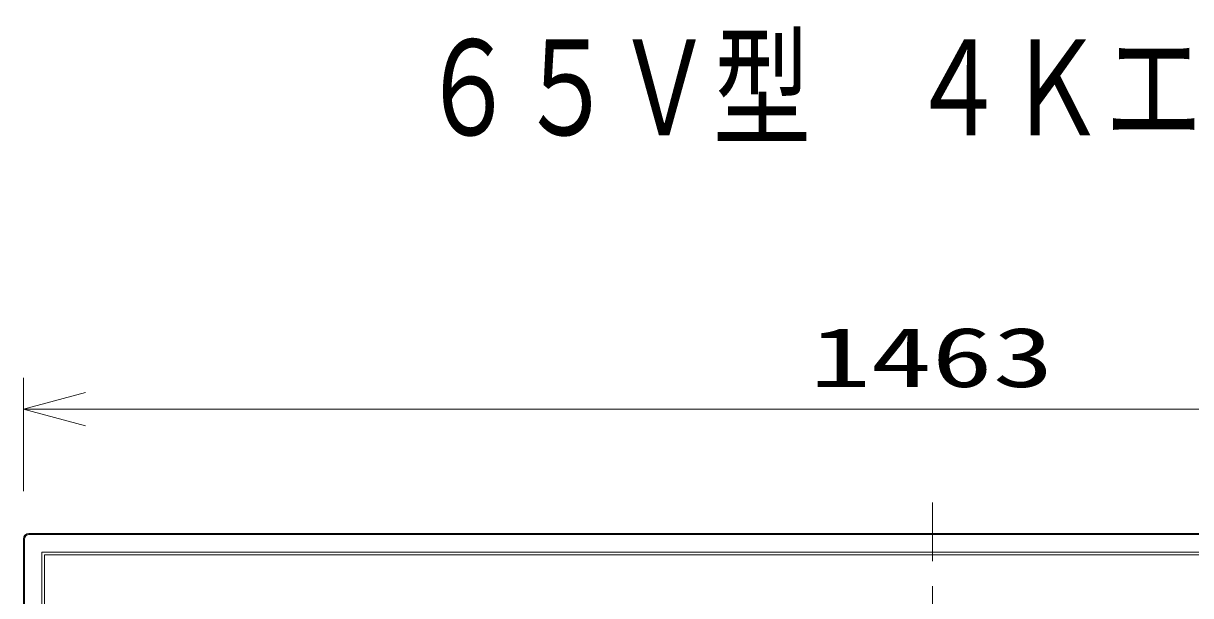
# Model space of a CAD drawing. Units: millimetres on the paper. Extents: x -63 to 65, y -59 to 59.
# Drawn here: x -51.52 to -4.59, y 36.42 to 59.42 of the extents above; entities that cross this region are included whole.
import ezdxf
from ezdxf.enums import TextEntityAlignment as Align

# ---------------------------------------------------------------- set-up
doc = ezdxf.new("R2010")
doc.units = ezdxf.units.MM
doc.linetypes.add('LONG_CHAIN', pattern=[21, 18, -1, 1, -1])
doc.layers.add('0-0_MOJI1', color=7, linetype='Continuous')
for name, color, linetype, lineweight in [('0-3_GAIKEI', 4, 'Continuous', 9), ('0-4_SUNPOU', 7, 'Continuous', 9), ('0-5_0', 7, 'Continuous', 9)]:
    doc.layers.add(name, color=color, linetype=linetype, lineweight=lineweight)
doc.styles.add('ＭＳ ゴシック', font='')
doc.styles.get('ＭＳ ゴシック').set_extended_font_data('MS Gothic')

# ---------------------------------------------------------------- blocks, each defined once
blk = doc.blocks.new('_Open30')
at = {"layer": '0-5_0'}
blk.add_line((0, 0), (-1, 0), dxfattribs=at)
blk.add_lwpolyline([(-1, 0.2679), (0, 0), (-1, -0.2679)], dxfattribs=at)

msp = doc.modelspace()

# ---------------------------------------------------------------- linework, layer by layer
at = {"layer": '0-3_GAIKEI', "color": 134, "linetype": 'LONG_CHAIN'}
msp.add_line((-14.967, -4.194), (-14.967, 40.162), dxfattribs=at)
at = {"layer": '0-3_GAIKEI', "color": 7}
for p, q in [((-51.524, -2.204), (-51.524, 38.692)), ((-51.299, 38.917), (21.365, 38.917))]:
    msp.add_line(p, q, dxfattribs=at)
at = {"layer": '0-3_GAIKEI'}
for p, q in [((-51.484, 38.692), (-51.524, 38.692)), ((-51.484, 38.692), (-51.484, -2.204)), ((-51.299, 38.917), (-51.299, 38.877)), ((21.365, 38.877), (-51.299, 38.877)), ((-50.779, 38.172), (-50.779, -2.204))]:
    msp.add_line(p, q, dxfattribs=at)
for points in [[(20.845, -2.204), (20.845, 38.172), (-50.779, 38.172)], [(-50.667, -2.091), (-50.667, 38.059), (20.733, 38.059)]]:
    msp.add_lwpolyline(points, dxfattribs=at)
at = {"layer": '0-3_GAIKEI', "color": 7}
msp.add_arc((-51.299, 38.692), 0.225, 90, 180, dxfattribs=at)
at = {"layer": '0-3_GAIKEI'}
msp.add_arc((-51.299, 38.692), 0.185, 90, 180, dxfattribs=at)
at = {"layer": '0-4_SUNPOU'}
for p, q in [((-51.524, 40.623), (-51.524, 45.167)), ((-49.024, 43.917), (19.09, 43.917))]:
    msp.add_line(p, q, dxfattribs=at)

# ---------------------------------------------------------------- block references
at = {"layer": '0-4_SUNPOU', "xscale": 2.5, "yscale": 2.5, "rotation": 180}
msp.add_blockref('_Open30', (-51.524, 43.917), dxfattribs=at)

# ---------------------------------------------------------------- texts
at = {"layer": '0-0_MOJI1', "style": 'ＭＳ ゴシック', "width": 0.75}
msp.add_text('６５Ｖ型\u3000４Ｋエントリーディスプレイ（壁掛金具付）', height=3.848, dxfattribs=at).set_placement((-35.602, 53.768), align=Align.BOTTOM_LEFT)
at = {"layer": '0-4_SUNPOU', "style": 'ＭＳ ゴシック', "width": 1.5}
msp.add_text('1463', height=2.405, dxfattribs=at).set_placement((-19.908, 44.079), align=Align.BOTTOM_LEFT)

doc.saveas('drawing.dxf')
